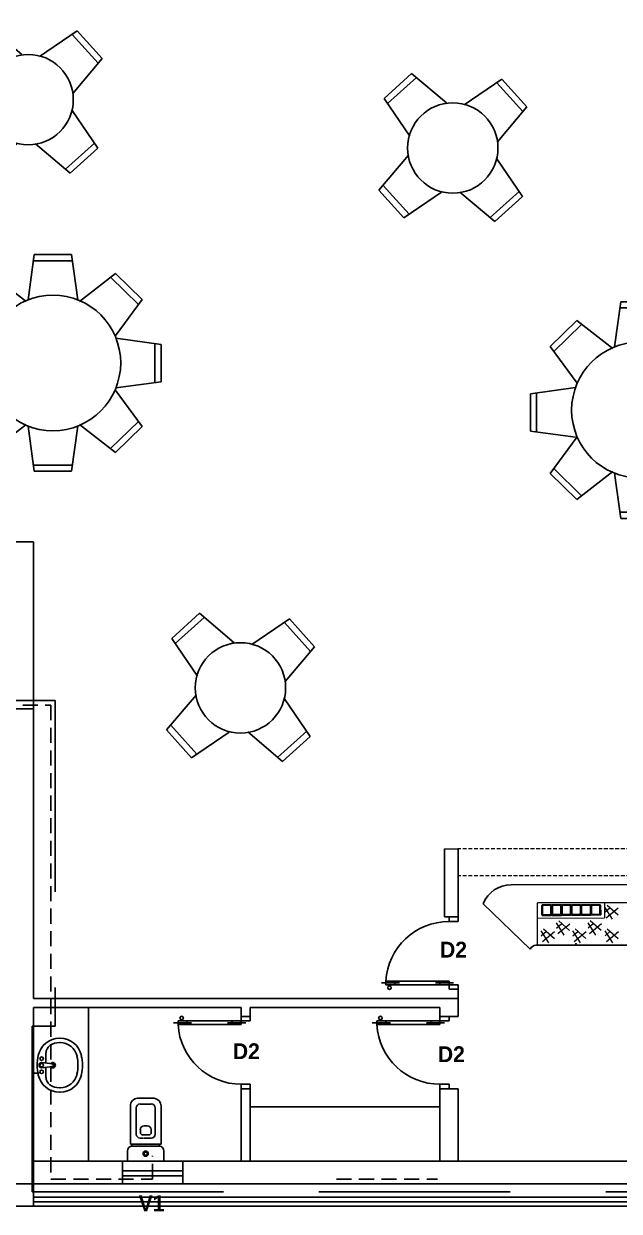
# Model space of a CAD drawing. Header units: inches. Extents: x 482566 to 494966, y -26460 to -22226.
# Drawn here: x 487470 to 487766, y -26311 to -25720 of the extents above; entities that cross this region are included whole.
import ezdxf

# ---------------------------------------------------------------- set-up
doc = ezdxf.new("R2010")
doc.units = ezdxf.units.IN
doc.header["$LTSCALE"] = 15
doc.header["$MEASUREMENT"] = 0
for name, pattern in [('DASHED', [0.75, 0.5, -0.25]), ('HIDDEN2', [0.1875, 0.125, -0.0625]), ('TRATTEGGIATA2', [9.525, 6.35, -3.175])]:
    doc.linetypes.add(name, pattern=pattern)
for name, color, linetype in [('1', 7, 'Continuous'), ('A-DIMENSION', 4, 'Continuous'), ('A-Door', 1, 'Continuous'), ('A-FIX', 6, 'Continuous'), ('A-fixt', 6, 'Continuous'), ('A-GLASS', 4, 'Continuous'), ('A-WALL', 7, 'Continuous'), ('furniture', 4, 'Continuous'), ('Hot water supply', 10, 'TRATTEGGIATA2'), ('I-WALL-FULL', 5, 'Continuous'), ('I-WALL-IN', 3, 'Continuous'), ('S_COULMN', 7, 'Continuous'), ('ventilation', 191, 'Continuous'), ('Water Main', 5, 'DASHED')]:
    doc.layers.add(name, color=color, linetype=linetype)
for name, color, linetype, lineweight in [('A-furniture', 50, 'Continuous', 9), ('I-ANNO-TEXT', 7, 'Continuous', 18), ('TC-EQUIPMENT', 251, 'Continuous', 5)]:
    doc.layers.add(name, color=color, linetype=linetype, lineweight=lineweight)
doc.styles.add('MICRO', font='')
doc.styles.get('MICRO').set_extended_font_data('MicrogrammaSSi', bold=True)

# ---------------------------------------------------------------- blocks, each defined once
blk = doc.blocks.new('1D-L080')
at = {"layer": 'A-Door'}
for p, q in [((0.05, 0.1), (0.05, 0.799)), ((0.09, 0.799), (0.05, 0.799)), ((0.07, 0.649), (0.07, 0.849)), ((0.09, 0.1), (0.09, 0.799)), ((0.038, 0.767), (0.05, 0.767)), ((0.038, 0.751), (0.05, 0.751)), ((0.09, 0.699), (0.05, 0.699)), ((0.05, 0.2), (0.09, 0.2)), ((0.07, 0.25), (0.07, 0.05)), ((0, 0.1), (0, 0)), ((0.05, 0.1), (0, 0.1)), ((0, 0), (0.05, 0)), ((0.05, 0), (0.05, 0.1)), ((0.05, 0.1), (0.09, 0.1)), ((0.75, 0.1), (0.8, 0.1)), ((0.75, 0), (0.75, 0.1)), ((0.8, 0), (0.75, 0)), ((0.8, 0.1), (0.8, 0))]:
    blk.add_line(p, q, dxfattribs=at)
blk.add_circle((0.018, 0.759), 0.02, dxfattribs=at)
blk.add_arc((0.05, 0.1), 0.7, 0, 86.7242, dxfattribs=at)
blk = doc.blocks.new('wc01')
at = {"layer": 'A-fixt'}
for p, q in [((-0.092, 0.695), (0.09, 0.695)), ((-0.171, 0.188), (-0.171, 0.61)), ((-0.105, 0.588), (-0.105, 0.298)), ((0.061, 0.631), (-0.062, 0.631)), ((0.104, 0.298), (0.104, 0.588)), ((0.169, 0.61), (0.169, 0.188)), ((-0.105, 0.298), (-0.105, 0.391)), ((-0.061, 0.316), (-0.061, 0.348)), ((0.032, 0.289), (-0.034, 0.289)), ((-0.017, 0.391), (0.016, 0.391)), ((0.059, 0.348), (0.059, 0.316)), ((0.169, 0.188), (-0.171, 0.188)), ((-0.152, 0.164), (-0.152, 0.188)), ((-0.152, 0.164), (0.152, 0.164)), ((-0.062, 0.255), (0.017, 0.255)), ((0.023, 0.255), (0.061, 0.255)), ((0.152, 0.164), (0.152, 0.188)), ((-0.202, 0), (-0.202, 0.114)), ((0.202, 0), (-0.202, 0)), ((0.202, 0.114), (0.202, 0))]:
    blk.add_line(p, q, dxfattribs=at)
for radius in [0.0286, 0.0184]:
    blk.add_circle((0, 0.082), radius, dxfattribs=at)
for centre, radius, start, end in [((-0.085, 0.61), 0.0856, 94.9518, 180), ((0.084, 0.61), 0.0854, 0, 86.0282), ((-0.062, 0.588), 0.0434, 90, 180), ((0.061, 0.588), 0.0434, 0, 90), ((-0.062, 0.298), 0.0434, 180, 270), ((-0.017, 0.348), 0.0434, 90, 180), ((-0.034, 0.316), 0.0271, 180, 270), ((0.016, 0.348), 0.0434, 0, 90), ((0.032, 0.316), 0.0271, 270, 0), ((0.061, 0.298), 0.0434, 270, 0), ((-0.152, 0.114), 0.05, 90, 180), ((0.152, 0.114), 0.05, 360, 90)]:
    blk.add_arc(centre, radius, start, end, dxfattribs=at)
blk = doc.blocks.new('washe02')
at = {"layer": 'A-fixt'}
for p, q in [((-0.024, -0.097), (-0.136, -0.097)), ((0.136, -0.097), (0.024, -0.097)), ((-0.299, -0.247), (-0.299, -0.253)), ((-0.25, -0.247), (-0.25, -0.253)), ((0.25, -0.253), (0.25, -0.247))]:
    blk.add_line(p, q, dxfattribs=at)
for centre in [(-0.073, -0.049), (0, -0.049), (0.073, -0.049)]:
    blk.add_circle(centre, 0.0195, dxfattribs=at)
for centre, radius, start, end in [((-0.056, -0.249), 0.243, 102.5792, 179.3394), ((-0.136, -0.195), 0.0973, 90, 145.7108), ((0, -0.5), 0.5, 90, 102.5792), ((0, -0.049), 0.0292, 0, 180), ((0.941, 0.028), 0.973, 184.5022, 191.8586), ((0, -0.5), 0.5, 77.4208, 90), ((-0.941, 0.028), 0.973, 348.1414, 355.4978), ((0.056, -0.249), 0.243, 0.6606, 77.4208), ((0.136, -0.195), 0.0973, 34.2892, 90), ((-0.056, -0.251), 0.243, 180.6606, 257.4208), ((-0.056, -0.249), 0.195, 145.7108, 179.3394), ((-0.056, -0.251), 0.195, 180.6606, 257.4208), ((0, -0.172), 0.0292, 123.7169, 56.2831), ((0, -0.172), 0.0195, 136.5893, 43.4107), ((0, -0.172), 0.0114, 180, 0), ((0.056, -0.251), 0.195, 282.5792, 359.3394), ((0.056, -0.251), 0.243, 282.5792, 359.3394), ((0.056, -0.249), 0.195, 0.6606, 34.2892), ((0, -0.25), 0.299, 0, 0.6606), ((0, -0.25), 0.299, 359.3394, 360), ((0, 0), 0.5, 257.4208, 270), ((0, 0), 0.451, 257.4208, 270), ((0, 0), 0.451, 270, 282.5792), ((0, 0), 0.5, 270, 282.5792)]:
    blk.add_arc(centre, radius, start, end, dxfattribs=at)
blk = doc.blocks.new('A$C15473981')
at = {"layer": 'furniture'}
for p, q in [((-0.206, 1.198), (-0.274, 0.698)), ((0.207, 1.198), (-0.206, 1.198)), ((0.276, 0.698), (0.207, 1.198)), ((-0.214, 1.129), (0.216, 1.129)), ((-0.989, 0.702), (-0.694, 0.99)), ((-0.639, 0.947), (-0.947, 0.647)), ((-0.694, 0.99), (-0.295, 0.68)), ((0.694, 0.99), (0.295, 0.68)), ((0.639, 0.947), (0.947, 0.647)), ((0.989, 0.702), (0.694, 0.99)), ((-0.689, 0.296), (-0.989, 0.702)), ((0.689, 0.296), (0.989, 0.702)), ((0.697, 0.273), (1.197, 0.205)), ((-0.707, 0.249), (-1.207, 0.18)), ((-1.207, 0.18), (-1.207, -0.232)), ((-1.139, -0.241), (-1.139, 0.189)), ((1.128, -0.217), (1.128, 0.213)), ((1.197, 0.205), (1.197, -0.208)), ((-1.207, -0.232), (-0.707, -0.301)), ((1.197, -0.208), (0.697, -0.277)), ((-0.689, -0.296), (-0.989, -0.702)), ((0.689, -0.296), (0.989, -0.702)), ((-0.639, -0.947), (-0.947, -0.647)), ((0.639, -0.947), (0.947, -0.647)), ((-0.989, -0.702), (-0.694, -0.99)), ((-0.694, -0.99), (-0.295, -0.68)), ((-0.206, -1.198), (-0.274, -0.698)), ((0.276, -0.698), (0.207, -1.198)), ((0.694, -0.99), (0.295, -0.68)), ((0.989, -0.702), (0.694, -0.99)), ((-0.214, -1.129), (0.216, -1.129)), ((0.207, -1.198), (-0.206, -1.198))]:
    blk.add_line(p, q, dxfattribs=at)
at = {"layer": 'S_COULMN'}
blk.add_circle((0, 0), 0.75, dxfattribs=at)
blk = doc.blocks.new('A$C116E3A92')
at = {"layer": 'furniture'}
for p, q in [((-0.2, 0.09), (0.202, 0.395)), ((0.202, 0.395), (0.494, 0.104)), ((-0.791, 0.392), (-1.083, 0.1)), ((-1.04, 0.045), (-0.736, 0.349)), ((-0.389, 0.087), (-0.791, 0.392)), ((0.451, 0.049), (0.148, 0.353)), ((-1.083, 0.1), (-0.778, -0.302)), ((0.494, 0.104), (0.189, -0.299)), ((-0.789, -0.499), (-1.094, -0.901)), ((0.2, -0.502), (0.505, -0.904)), ((-1.094, -0.901), (-0.802, -1.192)), ((-0.747, -1.15), (-1.051, -0.846)), ((-0.802, -1.192), (-0.4, -0.887)), ((0.213, -1.196), (-0.189, -0.891)), ((0.159, -1.153), (0.462, -0.849)), ((0.505, -0.904), (0.213, -1.196))]:
    blk.add_line(p, q, dxfattribs=at)
at = {"layer": 'S_COULMN'}
blk.add_circle((-0.294, -0.404), 0.5, dxfattribs=at)

msp = doc.modelspace()

# ---------------------------------------------------------------- linework, layer by layer
for p, q in [((487679.4, -26164.73, 4.27), (487679.4, -26130.78, 2.04)), ((487686.15, -26166.98, 4.42), (487686.15, -26130.78, 2.04)), ((487681.65, -26164.73, 6.63), (487679.4, -26164.73, 6.63))]:
    msp.add_line(p, q)
at = {"color": 7, "true_color": 0xffffff}
msp.add_line((487686.15, -26200.73, 6.63), (487686.15, -26205.22, 6.93), dxfattribs=at)
at = {"layer": '1'}
for p, q in [((488015.17, -26148.38), (487712.66, -26148.67)), ((488030.32, -26178.53), (487724.89, -26178.83)), ((487744.73, -26178.35), (487744.97, -26177.75))]:
    msp.add_line(p, q, dxfattribs=at)
for centre, radius, start, end in [((487712.68, -26163.79), 15.11, 90.05482, 158.05682), ((487724.89, -26181.85), 3.02, 90.06152, 158.06452), ((487747.64, -26179.17), 3.02, 164.22772, 168.99572), ((487747.64, -26179.17), 3.02, 151.88432, 164.22832)]:
    msp.add_arc(centre, radius, start, end, dxfattribs=at)
at = {"layer": 'A-DIMENSION', "color": 8}
for p, q in [((487835.04, -26286.22, 6.93), (487474.65, -26286.22, 6.93)), ((488019.54, -26286.22, 6.93), (487659.15, -26286.22, 6.93)), ((487474.65, -26297.47, 6.93), (487474.65, -26308.72, 6.93)), ((487368.88, -26308.72, 6.93), (487659.15, -26308.72, 6.93))]:
    msp.add_line(p, q, dxfattribs=at)
at = {"layer": 'A-FIX'}
msp.add_line((487677.15, -26259.22, 6.93), (487582.65, -26259.22, 6.93), dxfattribs=at)
at = {"layer": 'A-fixt'}
msp.add_line((487502.1, -26209.72, 6.93), (487502.1, -26286.22, 6.93), dxfattribs=at)
at = {"layer": 'A-furniture', "linetype": 'HIDDEN2'}
for points, elevation in [([(488036.34, -26130.78), (487686.12, -26130.78)], 7.62), ([(488036.34, -26144.28), (487686.15, -26144.28)], 3.81)]:
    msp.add_lwpolyline(points, dxfattribs=dict(at, elevation=elevation))
at = {"layer": 'A-GLASS'}
for p, q in [((487474.65, -26297.47, 6.93), (487835.04, -26297.47, 6.93)), ((487659.15, -26297.47, 6.93), (488019.54, -26297.47, 6.93)), ((487474.65, -26304.22, 6.93), (487835.04, -26304.22, 6.93)), ((487659.15, -26304.22, 6.93), (488019.54, -26304.22, 6.93)), ((487474.65, -26306.47, 6.93), (487835.04, -26306.47, 6.93)), ((487474.65, -26308.72, 6.93), (487835.04, -26308.72, 6.93)), ((487659.15, -26306.47, 6.93), (488019.54, -26306.47, 6.93)), ((487659.15, -26308.72, 6.93), (488019.54, -26308.72, 6.93))]:
    msp.add_line(p, q, dxfattribs=at)
at = {"layer": 'A-WALL'}
for p, q in [((487474.65, -26070.22, 6.93), (487474.65, -26074.72, 6.93)), ((487474.65, -26209.72, 6.93), (487474.65, -26286.22, 6.93)), ((487474.65, -26286.22, 6.93), (487474.65, -26209.72, 6.93))]:
    msp.add_line(p, q, dxfattribs=at)
at = {"layer": 'Hot water supply'}
for p, q in [((487260.5, -26057), (487485.5, -26057)), ((487485.5, -26057), (487485.5, -26219)), ((487485.5, -26219), (487474, -26219)), ((487474, -26219), (487474, -26242.5)), ((487474, -26242.5), (487477.5, -26242.5)), ((487477.5, -26242.5), (487474, -26242.5)), ((487474, -26242.5), (487474, -26301.5)), ((487474, -26301.5), (488310.5, -26301.5))]:
    msp.add_line(p, q, dxfattribs=at)
at = {"layer": 'I-WALL-FULL'}
for p, q in [((487474.65, -26061.22, 6.93), (487460.49, -26061.22, 6.93)), ((487474.65, -26070.22, 6.93), (487474.65, -26061.22, 6.93)), ((487474.65, -26074.72, 6.93), (487474.65, -26070.22, 6.93)), ((487474.65, -26128.72, 6.93), (487474.65, -26074.72, 6.93)), ((487474.65, -26128.72, 6.93), (487474.65, -26178.21, 6.93)), ((487474.65, -26187.21, 6.93), (487474.65, -26178.21, 6.93)), ((487474.65, -26187.21, 6.93), (487474.65, -26205.22, 6.93)), ((487659.15, -26205.22, 6.93), (487474.65, -26205.22, 6.93)), ((487578.15, -26209.72, 6.93), (487474.65, -26209.72, 6.93)), ((487474.65, -26209.72, 6.93), (487474.65, -26297.47, 6.93)), ((487578.15, -26209.72, 6.93), (487578.15, -26214.22, 6.93)), ((487582.65, -26209.72, 6.93), (487582.65, -26214.22, 6.93)), ((487677.15, -26209.72, 6.93), (487582.65, -26209.72, 6.93)), ((487686.15, -26205.22, 6.93), (487659.15, -26205.22, 6.93)), ((487677.15, -26209.72, 6.93), (487677.15, -26214.22, 6.93)), ((487686.15, -26205.22, 6.93), (487686.15, -26214.22, 6.93)), ((487582.65, -26214.22, 6.93), (487578.15, -26214.22, 6.93)), ((487677.15, -26214.22, 6.93), (487686.15, -26214.22, 6.93)), ((487578.15, -26250.22, 6.93), (487578.15, -26286.22, 6.93)), ((487582.65, -26250.22, 6.93), (487578.15, -26250.22, 6.93)), ((487582.65, -26250.22, 6.93), (487582.65, -26286.22, 6.93)), ((487677.15, -26250.22, 6.93), (487677.15, -26286.22, 6.93)), ((487677.15, -26250.22, 6.93), (487686.15, -26250.22, 6.93)), ((487686.15, -26250.22, 6.93), (487686.15, -26286.22, 6.93)), ((487368.88, -26297.47, 6.93), (487659.15, -26297.47, 6.93))]:
    msp.add_line(p, q, dxfattribs=at)
at = {"layer": 'I-WALL-FULL', "elevation": 6.93}
msp.add_lwpolyline([(487474.65, -26178.21), (487474.65, -26178.21), (487474.58, -26178.21)], dxfattribs=at)
at = {"layer": 'I-WALL-IN'}
msp.add_line((487474.65, -26061.22, 6.93), (487474.65, -25977.97, 6.93), dxfattribs=at)
at = {"layer": 'I-WALL-IN', "elevation": 6.93}
msp.add_lwpolyline([(487405.17, -25977.97), (487474.65, -25977.97)], dxfattribs=at)
at = {"layer": 'TC-EQUIPMENT'}
for p, q in [((487679.4, -26130.78, 2.04), (487686.15, -26130.78, 2.04)), ((487698.66, -26158.14), (487722.09, -26180.72)), ((487774.9, -26157.68), (487725.77, -26157.73)), ((487725.79, -26178.89), (487725.77, -26157.73)), ((487727.97, -26158.82), (487727.89, -26158.96)), ((487727.89, -26158.97), (487727.97, -26158.83)), ((487727.89, -26163.71), (487727.89, -26158.96)), ((487727.97, -26158.82), (487728.11, -26158.74)), ((487728.11, -26158.76), (487727.97, -26158.83)), ((487732.55, -26158.74), (487728.11, -26158.74)), ((487728.11, -26158.76), (487732.55, -26158.75)), ((487728.19, -26159.05), (487728.25, -26159.11)), ((487728.19, -26163.64), (487728.25, -26163.58)), ((487732.41, -26159.1), (487728.25, -26159.11)), ((487728.25, -26159.11), (487728.25, -26163.58)), ((487728.25, -26163.56), (487732.41, -26163.56)), ((487732.41, -26163.57), (487728.25, -26163.58)), ((487732.47, -26159.05), (487732.41, -26159.1)), ((487732.41, -26163.57), (487732.41, -26159.1)), ((487732.47, -26163.63), (487732.41, -26163.57)), ((487732.69, -26158.81), (487732.55, -26158.74)), ((487732.55, -26158.75), (487732.69, -26158.83)), ((487732.77, -26158.95), (487732.69, -26158.81)), ((487732.69, -26158.83), (487732.77, -26158.97)), ((487732.85, -26158.81), (487732.77, -26158.95)), ((487732.77, -26158.97), (487732.85, -26158.83)), ((487732.78, -26163.71), (487732.77, -26158.97)), ((487732.85, -26158.81), (487732.99, -26158.74)), ((487732.99, -26158.75), (487732.85, -26158.83)), ((487737.43, -26158.73), (487732.99, -26158.74)), ((487732.99, -26158.75), (487737.43, -26158.75)), ((487733.07, -26159.04), (487733.13, -26159.1)), ((487733.08, -26163.63), (487733.14, -26163.57)), ((487733.13, -26159.1), (487733.14, -26163.57)), ((487737.29, -26159.1), (487733.13, -26159.1)), ((487733.14, -26163.56), (487737.3, -26163.55)), ((487737.3, -26163.57), (487733.14, -26163.57)), ((487737.35, -26159.04), (487737.29, -26159.1)), ((487737.3, -26163.57), (487737.29, -26159.1)), ((487737.36, -26163.63), (487737.3, -26163.57)), ((487737.57, -26158.81), (487737.43, -26158.73)), ((487737.43, -26158.75), (487737.57, -26158.82)), ((487737.65, -26158.95), (487737.57, -26158.81)), ((487737.57, -26158.82), (487737.65, -26158.96)), ((487737.73, -26158.81), (487737.65, -26158.95)), ((487737.65, -26158.96), (487737.73, -26158.82)), ((487737.66, -26163.7), (487737.65, -26158.96)), ((487737.73, -26158.81), (487737.88, -26158.73)), ((487737.88, -26158.75), (487737.73, -26158.82)), ((487737.88, -26158.73), (487742.31, -26158.73)), ((487742.31, -26158.74), (487737.88, -26158.75)), ((487737.95, -26159.04), (487738.01, -26159.1)), ((487737.96, -26163.63), (487738.02, -26163.57)), ((487742.17, -26159.09), (487738.01, -26159.1)), ((487738.01, -26159.1), (487738.02, -26163.57)), ((487738.02, -26163.55), (487742.18, -26163.55)), ((487742.18, -26163.56), (487738.02, -26163.57)), ((487742.23, -26159.04), (487742.17, -26159.09)), ((487742.18, -26163.56), (487742.17, -26159.09)), ((487742.24, -26163.62), (487742.18, -26163.56)), ((487742.31, -26158.74), (487742.46, -26158.82)), ((487742.53, -26158.96), (487742.46, -26158.82)), ((487742.53, -26158.96), (487742.61, -26158.82)), ((487742.54, -26163.7), (487742.53, -26158.96)), ((487742.61, -26158.82), (487742.76, -26158.74)), ((487747.19, -26158.72), (487742.76, -26158.73)), ((487742.76, -26158.74), (487747.19, -26158.74)), ((487742.84, -26159.04), (487742.9, -26159.09)), ((487742.84, -26163.62), (487742.9, -26163.56)), ((487742.9, -26159.09), (487742.9, -26163.56)), ((487747.06, -26159.09), (487742.9, -26159.09)), ((487742.9, -26163.55), (487747.06, -26163.54)), ((487747.06, -26163.56), (487742.9, -26163.56)), ((487747.12, -26159.03), (487747.06, -26159.09)), ((487747.06, -26163.56), (487747.06, -26159.09)), ((487747.12, -26163.62), (487747.06, -26163.56)), ((487747.34, -26158.8), (487747.19, -26158.72)), ((487747.19, -26158.74), (487747.34, -26158.81)), ((487747.42, -26158.94), (487747.34, -26158.8)), ((487747.34, -26158.81), (487747.42, -26158.95)), ((487747.5, -26158.8), (487747.42, -26158.94)), ((487747.42, -26158.95), (487747.5, -26158.81)), ((487747.42, -26158.95), (487747.42, -26163.69)), ((487747.64, -26158.72), (487747.5, -26158.8)), ((487747.5, -26158.81), (487747.64, -26158.74)), ((487747.64, -26158.72), (487752.08, -26158.72)), ((487752.08, -26158.73), (487747.64, -26158.74)), ((487747.72, -26159.03), (487747.78, -26159.09)), ((487747.72, -26163.62), (487747.78, -26163.56)), ((487751.94, -26159.08), (487747.78, -26159.09)), ((487747.78, -26163.56), (487747.78, -26159.09)), ((487747.78, -26163.54), (487751.94, -26163.54)), ((487751.94, -26163.55), (487747.78, -26163.56)), ((487752, -26159.03), (487751.94, -26159.08)), ((487751.94, -26159.08), (487751.94, -26163.55)), ((487752, -26163.61), (487751.94, -26163.55)), ((487752.08, -26158.72), (487752.22, -26158.79)), ((487752.22, -26158.81), (487752.08, -26158.73)), ((487752.3, -26158.93), (487752.22, -26158.79)), ((487752.22, -26158.81), (487752.3, -26158.95)), ((487752.38, -26158.79), (487752.3, -26158.93)), ((487752.3, -26158.95), (487752.38, -26158.81)), ((487752.3, -26163.69), (487752.3, -26158.95)), ((487752.38, -26158.79), (487752.52, -26158.72)), ((487752.52, -26158.73), (487752.38, -26158.81)), ((487756.96, -26158.71), (487752.52, -26158.72)), ((487752.52, -26158.73), (487756.96, -26158.73)), ((487752.6, -26159.03), (487752.66, -26159.08)), ((487752.6, -26163.61), (487752.67, -26163.55)), ((487752.66, -26159.08), (487752.67, -26163.55)), ((487756.82, -26159.08), (487752.66, -26159.08)), ((487752.66, -26163.54), (487756.82, -26163.53)), ((487756.82, -26163.55), (487752.67, -26163.55)), ((487756.82, -26159.08), (487756.88, -26159.02)), ((487756.82, -26163.55), (487756.82, -26159.08)), ((487756.88, -26163.61), (487756.82, -26163.55)), ((487757.1, -26158.79), (487756.96, -26158.71)), ((487756.96, -26158.73), (487757.1, -26158.8)), ((487757.18, -26158.93), (487757.1, -26158.79)), ((487757.1, -26158.8), (487757.18, -26158.94)), ((487757.18, -26158.93), (487757.19, -26163.68)), ((487759.03, -26157.7), (487759.03, -26165.22)), ((487763.15, -26165.86), (487759.33, -26159.81)), ((487759.33, -26162.34), (487761.93, -26160.05)), ((487765.98, -26160.35), (487760, -26165.25)), ((487760.45, -26158.85), (487765.84, -26163.62)), ((487725.78, -26165.25), (487759.03, -26165.22)), ((487727.97, -26163.85), (487727.89, -26163.71)), ((487728.12, -26163.93), (487727.97, -26163.85)), ((487728.12, -26163.93), (487732.55, -26163.92)), ((487732.7, -26163.85), (487732.55, -26163.92)), ((487732.78, -26163.71), (487732.7, -26163.85)), ((487732.85, -26163.85), (487732.78, -26163.71)), ((487733, -26163.92), (487732.85, -26163.85)), ((487733, -26163.92), (487737.43, -26163.92)), ((487738.97, -26173.74), (487735.15, -26167.7)), ((487735.16, -26170.22), (487737.76, -26167.94)), ((487741.81, -26168.23), (487735.83, -26173.14)), ((487736.27, -26166.73), (487741.66, -26171.5)), ((487737.58, -26163.84), (487737.43, -26163.92)), ((487737.66, -26163.7), (487737.58, -26163.84)), ((487737.74, -26163.84), (487737.66, -26163.7)), ((487737.88, -26163.92), (487737.74, -26163.84)), ((487737.88, -26163.92), (487742.32, -26163.91)), ((487742.46, -26163.84), (487742.32, -26163.91)), ((487742.54, -26163.7), (487742.46, -26163.84)), ((487742.62, -26163.84), (487742.54, -26163.7)), ((487742.76, -26163.91), (487742.62, -26163.84)), ((487742.76, -26163.91), (487747.2, -26163.91)), ((487747.34, -26163.83), (487747.2, -26163.91)), ((487747.42, -26163.69), (487747.34, -26163.83)), ((487747.5, -26163.83), (487747.42, -26163.69)), ((487747.65, -26163.91), (487747.5, -26163.83)), ((487747.65, -26163.91), (487752.08, -26163.9)), ((487750.87, -26167.68), (487754.69, -26173.72)), ((487750.88, -26170.21), (487753.48, -26167.92)), ((487757.53, -26168.22), (487751.55, -26173.12)), ((487757.38, -26171.49), (487751.99, -26166.71)), ((487752.08, -26163.9), (487752.23, -26163.83)), ((487752.3, -26163.69), (487752.23, -26163.83)), ((487752.38, -26163.83), (487752.3, -26163.69)), ((487752.53, -26163.9), (487752.38, -26163.83)), ((487756.96, -26163.9), (487752.53, -26163.9)), ((487757.11, -26163.82), (487756.96, -26163.9)), ((487757.19, -26163.68), (487757.11, -26163.82)), ((487731.42, -26177.68), (487727.6, -26171.63)), ((487727.6, -26174.16), (487730.2, -26171.87)), ((487734.25, -26172.17), (487728.27, -26177.07)), ((487728.72, -26170.67), (487734.11, -26175.44)), ((487747.14, -26177.66), (487743.32, -26171.62)), ((487743.32, -26174.15), (487745.92, -26171.86)), ((487749.97, -26172.16), (487743.99, -26177.06)), ((487744.44, -26170.65), (487749.83, -26175.42)), ((487763.16, -26177.65), (487759.34, -26171.6)), ((487759.35, -26174.13), (487761.94, -26171.84)), ((487766, -26172.14), (487760.01, -26177.04)), ((487760.46, -26170.64), (487765.85, -26175.41)), ((487774.92, -26178.84), (487725.79, -26178.89))]:
    msp.add_line(p, q, dxfattribs=at)
at = {"layer": 'ventilation'}
for p, q in [((487519.03, -26286.22, 6.93), (487519.03, -26297.47, 6.93)), ((487549.03, -26286.22, 6.93), (487519.03, -26286.22, 6.93)), ((487549.03, -26297.47, 6.93), (487549.03, -26286.22, 6.93)), ((487519.03, -26291.15), (487549.03, -26291.15)), ((487549.03, -26293.64), (487519.03, -26293.64)), ((487519.03, -26297.47, 6.93), (487549.03, -26297.47, 6.93))]:
    msp.add_line(p, q, dxfattribs=at)
at = {"layer": 'Water Main'}
for p, q in [((487221.82, -26059.33, 10.35), (487483.33, -26059.33, 10.35)), ((487483.33, -26059.33, 10.35), (487483.33, -26295.15, 10.35)), ((487534.03, -26295.15, 10.35), (487534.03, -26283.55, 10.35)), ((487483.33, -26295.15, 10.35), (487534.03, -26295.15, 10.35)), ((487625.55, -26295.15, 10.35), (487675.84, -26295.15, 10.35))]:
    msp.add_line(p, q, dxfattribs=at)

# ---------------------------------------------------------------- block references
at = {"xscale": 45, "yscale": 45, "zscale": 45}
msp.add_blockref('A$C15473981', (487484.37, -25889, 3.81), dxfattribs=at)
at = {"color": 30, "true_color": 0xf26722, "xscale": 45, "yscale": 45, "zscale": 45}
msp.add_blockref('A$C15473981', (487776.47, -25912.45, 3.81), dxfattribs=at)
at = {"layer": 'A-Door', "yscale": 45, "zscale": 45, "rotation": 90}
for p, xscale in [((487686.15, -26200.73, 6.63), 45), ((487582.65, -26214.22, 6.93), -45), ((487681.65, -26214.22, 6.93), -45)]:
    msp.add_blockref('1D-L080', p, dxfattribs=dict(at, xscale=xscale))
at = {"layer": 'A-fixt', "xscale": -45, "yscale": 45, "zscale": 45, "rotation": 90}
msp.add_blockref('washe02', (487476.55, -26238.49, 6.93), dxfattribs=at)
at = {"layer": 'A-fixt', "xscale": -45, "yscale": 45, "zscale": 45}
msp.add_blockref('wc01', (487530.57, -26286.22, 6.93), dxfattribs=at)
at = {"layer": 'S_COULMN', "xscale": 45.00000000000062, "yscale": 45.00000000000062, "zscale": 45.00000000000062, "rotation": 267.0503325455494}
for p in [(487489.49, -25772.11, 3.81), (487700.99, -25796.18, 3.81), (487595.25, -26064.86, 3.81)]:
    msp.add_blockref('A$C116E3A92', p, dxfattribs=at)

# ---------------------------------------------------------------- texts
at = {"layer": 'I-ANNO-TEXT', "char_height": 7.875, "attachment_point": 1, "style": 'MICRO'}
for s, insert in [('{\\fBahnschrift Light|b1|i0|c0|p34;D2}', (487677.15, -26177.05, 13.56)), ('{\\fBahnschrift Light|b1|i0|c0|p34;D2}', (487573.97, -26227.6, 6.93)), ('{\\fBahnschrift Light|b1|i0|c0|p34;D2}', (487676.08, -26229.09, 6.93)), ('{\\fBahnschrift Light|b1|i0|c0|p34;V1}', (487527.04, -26303.31, 6.93))]:
    msp.add_mtext_dynamic_manual_height_columns(s, width=7.4099, gutter_width=1.5, heights=[0], dxfattribs=dict(at, insert=insert))

doc.saveas('drawing.dxf')
